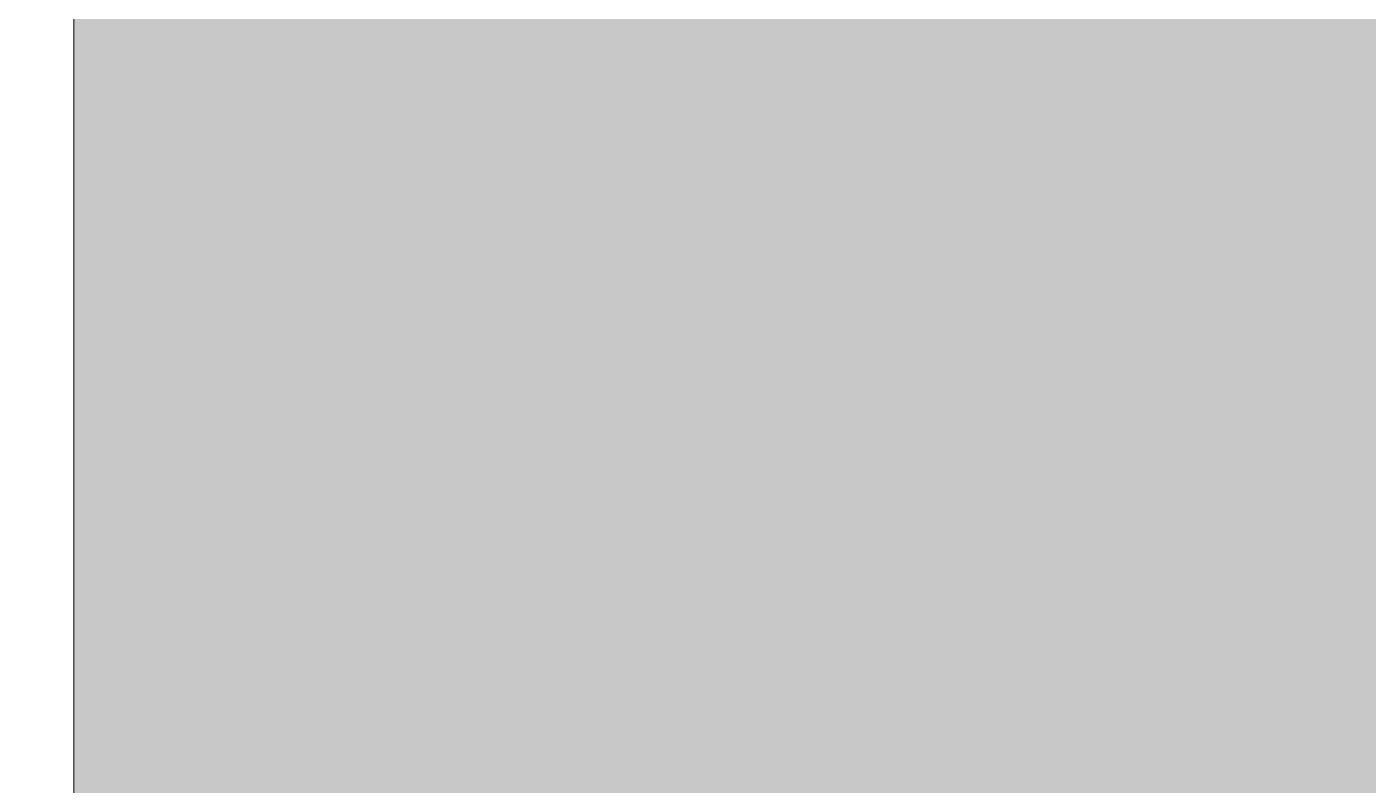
# Model space of a CAD drawing. Header units: inches. Extents: x -4169 to -1846, y 9706 to 12377.
# Drawn here: x -3435.323911 to -3435.318943, y 10392.503725 to 10392.506534 of the extents above; entities that cross this region are included whole.
import ezdxf

# ---------------------------------------------------------------- set-up
doc = ezdxf.new("R2010")
doc.units = ezdxf.units.IN
doc.header["$MEASUREMENT"] = 0
for name, color, linetype, lineweight in [('A-CLNG', 13, 'Continuous', 18), ('A-CLNG-PATT-1', 252, 'Continuous', 18), ('P-PIPE-1', 3, 'Continuous', 5)]:
    doc.layers.add(name, color=color, linetype=linetype, lineweight=lineweight)

msp = doc.modelspace()

# ---------------------------------------------------------------- hatches: boundary and pattern name
at = {"layer": 'A-CLNG-PATT-1'}
h = msp.add_hatch(dxfattribs=at)
h.set_pattern_fill('FP_28', color=256, style=0, pattern_type=2)
h.set_pattern_definition([(108.435, (4.16, 0), (-16.000521, 32.0003383), [6.072, -44.525]), (139.399, (2.24, 5.76), (-96.00016541, 79.9998798), [2.95, -144.562]), (136.848, (16, 7.68), (-240.00202852, 223.9982064), [7.018, -343.889]), (109.983, (10.88, 12.48), (-47.99971113, 127.99986808), [3.746, -183.53]), (90, (9.6, 0), (-16, 16), [3.2, -12.8]), (118.443, (9.6, 3.2), (112.0002199, -207.99937941), [8.734, -427.981]), (84.289, (5.44, 10.88), (-16.00092206, -143.99947947), [3.216, -157.582]), (129.806, (5.76, 14.08), (64.00060153, -80.0001644), [2.499, -122.465])])
h.paths.add_polyline_path([(-3454.9237367, 10334.5708646), (-3448.0237367, 10334.5708646), (-3448.0237367, 10341.0893961), (-3448.7737367, 10341.0893961), (-3448.7737367, 10343.5893961), (-3448.0237367, 10343.5893961), (-3448.0237367, 10345.2143961), (-3478.2987367, 10345.2143961), (-3478.2987367, 10334.5708646), (-3464.1839746, 10334.5708646)], flags=0)
h.paths.add_polyline_path([(-3435.3237367, 10334.5708646), (-3435.3237367, 10345.2143961), (-3443.2737367, 10345.2143961), (-3443.2737367, 10343.5893961), (-3442.5237367, 10343.5893961), (-3442.5237367, 10341.0893961), (-3443.2737367, 10341.0893961), (-3443.2737367, 10334.5708646), (-3436.0307804, 10334.5708646)], flags=0)
h.paths.add_polyline_path([(-3454.9237367, 10352.9643961), (-3435.3237367, 10352.9643961), (-3435.3237367, 10353.5208646), (-3478.2987367, 10353.5208646), (-3478.2987367, 10352.9643961), (-3456.9237367, 10352.9643961), (-3456.9237367, 10353.2143961), (-3454.9237367, 10353.2143961)], flags=0)
h.paths.add_polyline_path([(-3492.060398, 10353.7708646), (-3435.3237367, 10353.7708646), (-3435.3237367, 10391.9208646), (-3497.5487367, 10391.9208646), (-3497.5487367, 10356.0893961), (-3497.2987367, 10356.0893961), (-3497.2987367, 10354.0893961), (-3497.5487367, 10354.0893961), (-3497.5487367, 10353.7708646), (-3496.9901593, 10353.7708646)], flags=0)
h.paths.add_polyline_path([(-3447.3009905, 10392.1708646), (-3435.3237367, 10392.1708646), (-3435.3237367, 10411.1208646), (-3479.5487367, 10411.1208646), (-3479.5487367, 10410.4143961), (-3497.5487367, 10410.4143961), (-3497.5487367, 10394.0893961), (-3497.2987367, 10394.0893961), (-3497.2987367, 10392.1708646), (-3455.7424826, 10392.1708646)], flags=0)
at = {"layer": 'P-PIPE-1'}
h = msp.add_hatch(color=256, dxfattribs=at)
h.paths.add_polyline_path([(-2956.1737367, 10392.5025366), (-2798.2302052, 10392.5309354), (-2798.2302052, 10393.6900366), (-3435.3237367, 10393.6900366), (-3435.3237367, 10392.5025366), (-2957.6944539, 10392.5025366)], flags=0)
h.paths.add_polyline_path([(-2516.4734635, 10392.5025366), (-2516.4734635, 10393.6900366), (-2721.6802052, 10393.6900366), (-2721.6802052, 10392.5025366), (-2518.7368694, 10392.5025366)], flags=0)
h.paths.add_polyline_path([(-2740.6302052, 10392.5025366), (-2740.6302052, 10393.6900366), (-2740.8802052, 10393.6900366), (-2740.8802052, 10392.5025366)], flags=0)
h.paths.add_polyline_path([(-2779.0302052, 10392.5025366), (-2779.0302052, 10393.6900366), (-2779.2802052, 10393.6900366), (-2779.2802052, 10392.5025366)], flags=0)

# ---------------------------------------------------------------- linework, layer by layer
at = {"layer": 'A-CLNG'}
msp.add_line((-3435.3237367, 10411.1208646), (-3435.3237367, 10392.1708646), dxfattribs=at)

doc.saveas('drawing.dxf')
